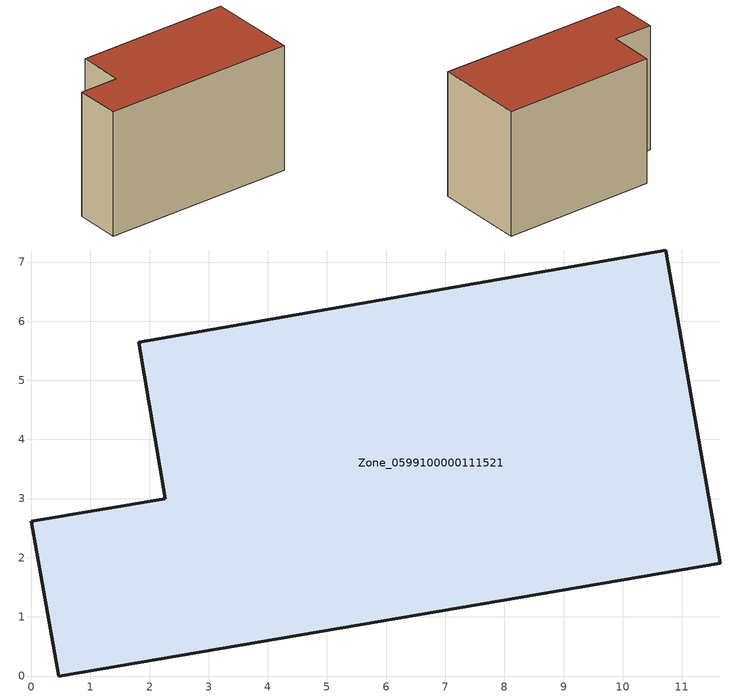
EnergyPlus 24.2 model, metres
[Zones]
Zone_0599100000111521
 floor ground (C_G): 11.65,1.91 0.46,0 0,2.62 2.27,3 1.82,5.64 10.73,7.2 z0
 wall outside (C_F): 0.46,0 11.65,1.91 10.73,7.2 1.82,5.64 2.27,3 0,2.62 0.46,0 z0:7.48
 roof outside (C_R): 0,2.62 0.46,0 11.65,1.91 10.73,7.2 1.82,5.64 2.27,3 z7.48
[BUILDING]
Pand.0599100000111521: North Axis=0; Terrain=City; Loads Convergence Tolerance Value=0.04; Temperature Convergence Tolerance Value=0.4; Solar Distribution=FullExterior; Maximum Number of Warmup Days=25; Minimum Number of Warmup Days=1
[Site:Location]
Rotterdam.The.Hague.AP_ZH_NLD Design_Conditions: Latitude=51.96; Longitude=4.45; Time Zone=1; Elevation=-4.5
[SITE:GROUNDTEMPERATURE:BUILDINGSURFACE]
18, 18, 18, 18, 18, 18, 18, 18, 18, 18, 18, 18
[MATERIAL] Thermal Absorptance=0.9; Solar Absorptance=0.7; Visible Absorptance=0.7
Name | Roughness | Thickness | Conductivity | Density | Specific Heat
G.TC.1946 | MediumSmooth | 0.15 | 1 | 540 | 1210
F.TC.1946 | Rough | 0.3 | 0.857143 | 1920 | 840
R.TC.1946 | MediumRough | 0.2 | 0.909091 | 1500 | 1000
[CONSTRUCTION]
C_G: G.TC.1946
C_F: F.TC.1946
C_R: R.TC.1946
[ZONE]
Zone_0599100000111521: Type=1; Multiplier=1; Ceiling Height=Autocalculate; Volume=Autocalculate; Floor Area=autocalculate; Part of Total Floor Area=Yes
[ZONEINFILTRATION:DESIGNFLOWRATE]
Infil_Zone_0599100000111521: Zone or ZoneList or Space or SpaceList=Zone_0599100000111521; Schedule=AlwaysOn; Design Flow Rate Calculation Method=Flow/Area; Flow Rate per Floor Area=0.003; Constant Term Coefficient=1; Temperature Term Coefficient=0; Velocity Term Coefficient=0; Velocity Squared Term Coefficient=0
[HVACTEMPLATE:ZONE:IDEALLOADSAIRSYSTEM]
Zone_0599100000111521: Maximum Heating Supply Air Temperature=50; Minimum Cooling Supply Air Temperature=13; Maximum Heating Supply Air Humidity Ratio=0.0156; Minimum Cooling Supply Air Humidity Ratio=0.0077; Heating Limit=NoLimit; Cooling Limit=NoLimit; Dehumidification Control Type=ConstantSensibleHeatRatio; Cooling Sensible Heat Ratio=0.7; Dehumidification Setpoint=60; Humidification Control Type=None; Humidification Setpoint=30; Outdoor Air Method=None; Outdoor Air Flow Rate per Person=0.00944; Outdoor Air Flow Rate per Zone Floor Area=0; Outdoor Air Flow Rate per Zone=0; Demand Controlled Ventilation Type=None; Outdoor Air Economizer Type=NoEconomizer; Heat Recovery Type=None; Sensible Heat Recovery Effectiveness=0.7; Latent Heat Recovery Effectiveness=0.65
[ZONECONTROL:THERMOSTAT]
ThermostatControl_Zone_0599100000111521: Zone or ZoneList=Zone_0599100000111521; Control Type Schedule=DualSetpointControlType; Control 1=Thermostat_Zone_0599100000111521; Temperature Difference Between Cutout And Setpoint=0
[THERMOSTATSETPOINT:DUALSETPOINT]
Thermostat_Zone_0599100000111521: Heating Setpoint Temperature Schedule=HeatingSetpoint_Zone_0599100000111521; Cooling Setpoint Temperature Schedule=CoolingSetpoint_Zone_0599100000111521
[SCHEDULE:COMPACT]
HeatingSetpoint_Zone_0599100000111521: Through: 12/31, For: AllDays, Until: 24:00, 21
CoolingSetpoint_Zone_0599100000111521: Through: 12/31, For: AllDays, Until: 24:00, 24
DualSetpointControlType: Through: 12/31, For: AllDays, Until: 24:00, 4
AlwaysOn: Through: 12/31, For: AllDays, Until: 24:00, 1
